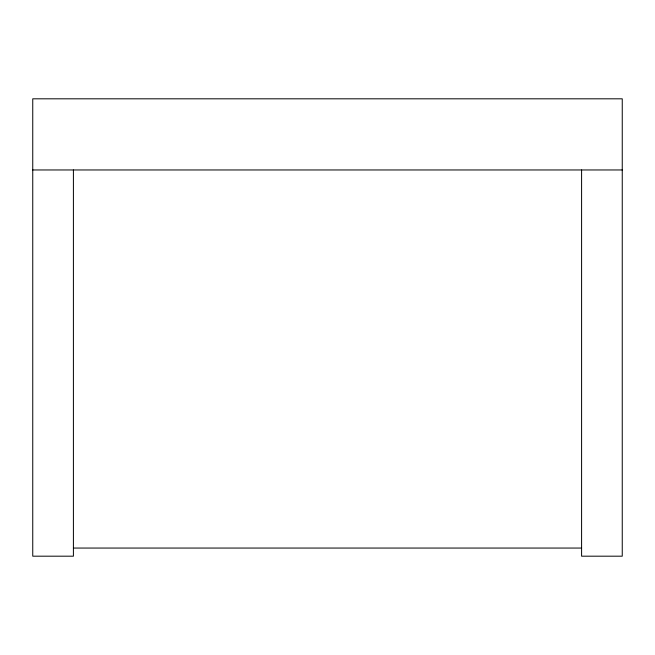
<?xml version="1.0" encoding="UTF-8"?>
<svg xmlns="http://www.w3.org/2000/svg" width="655" height="655" viewBox="0 0 655 655"><rect width="100%" height="100%" fill="white"/><g stroke="black" fill="none" stroke-linecap="round" stroke-linejoin="round"><path stroke-width="0.98" d="M32.75 169.964L622.25 169.964M73.409 548.055L581.591 548.055M581.591 169.964L581.591 556.185L622.25 556.185L622.25 98.815L32.75 98.815L32.75 556.185L73.409 556.185L73.409 169.964"/></g></svg>
